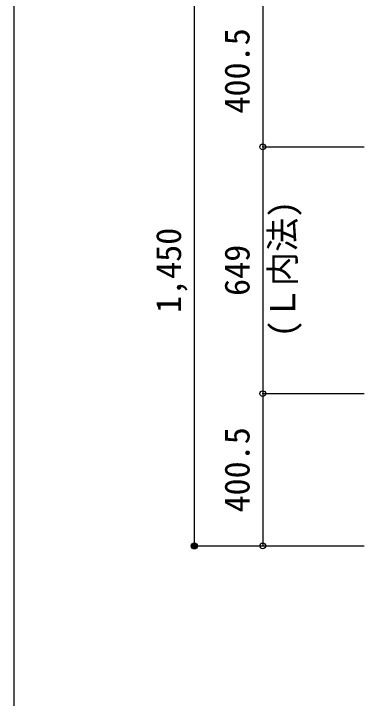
# Model space of a CAD drawing. Units: millimetres at full size, sheet at 1:30. Extents: x -5973 to 5954, y -4195 to 4201.
# Drawn here: x -5973 to -5051, y -2801 to -1000 of the extents above; entities that cross this region are included whole.
import ezdxf
from ezdxf.enums import TextEntityAlignment as Align

# ---------------------------------------------------------------- set-up
doc = ezdxf.new("R2010")
doc.units = ezdxf.units.MM
doc.header["$LTSCALE"] = 30
doc.header["$PDMODE"] = 32
doc.header["$PDSIZE"] = 15
for name, color, linetype in [('0-7_文字', 4, 'Continuous'), ('0-D_寸法', 4, 'Continuous'), ('F-0_枠', 6, 'Continuous')]:
    doc.layers.add(name, color=color, linetype=linetype)
doc.styles.add('ＭＳ ゴシック', font='')
doc.styles.get('ＭＳ ゴシック').set_extended_font_data('MS Gothic')

msp = doc.modelspace()

# ---------------------------------------------------------------- linework, layer by layer
at = {"layer": '0-D_寸法'}
for p, q in [((-5497.84, -949.89), (-5497.84, -2399.89)), ((-5317.84, -949.89), (-5317.84, -1350.39)), ((-5317.84, -1350.39), (-5050.8, -1350.39)), ((-5317.84, -1350.39), (-5317.84, -1999.39)), ((-5317.84, -1999.39), (-5050.8, -1999.39)), ((-5317.84, -1999.39), (-5317.84, -2399.89)), ((-5497.84, -2399.89), (-5317.84, -2399.89)), ((-5317.84, -2399.89), (-5050.8, -2399.89)), ((-5317.84, -2399.89), (-5050.8, -2399.89))]:
    msp.add_line(p, q, dxfattribs=at)
for radius in [8, 7.2, 6.4, 5.6, 4.8, 4, 3.2, 2.4, 1.6, 0.8]:
    msp.add_circle((-5497.84, -2399.89), radius, dxfattribs=at)
at = {"layer": '0-D_寸法', "color": 7}
for p in [(-5317.84, -1350.39), (-5317.84, -1999.39), (-5497.84, -2399.89), (-5317.84, -2399.89)]:
    msp.add_point(p, dxfattribs=at)
at = {"layer": 'F-0_枠'}
msp.add_line((-5972.88, 4201.15), (-5972.88, -4195.24), dxfattribs=at)

# ---------------------------------------------------------------- texts
at = {"layer": '0-7_文字', "style": 'ＭＳ ゴシック'}
msp.add_text('(Ｌ内法)', height=65.98, rotation=90, dxfattribs=at).set_placement((-5212.78, -1851.49), align=Align.BOTTOM_LEFT)
at = {"layer": '0-D_寸法', "style": 'ＭＳ ゴシック'}
for s, p in [('400.5', (-5332.84, -1262.64)), ('1,450', (-5512.84, -1787.39)), ('649', (-5332.84, -1742.39)), ('400.5', (-5332.84, -2312.14))]:
    msp.add_text(s, height=65.98, rotation=90, dxfattribs=at).set_placement(p, align=Align.BOTTOM_LEFT)

doc.saveas('drawing.dxf')
